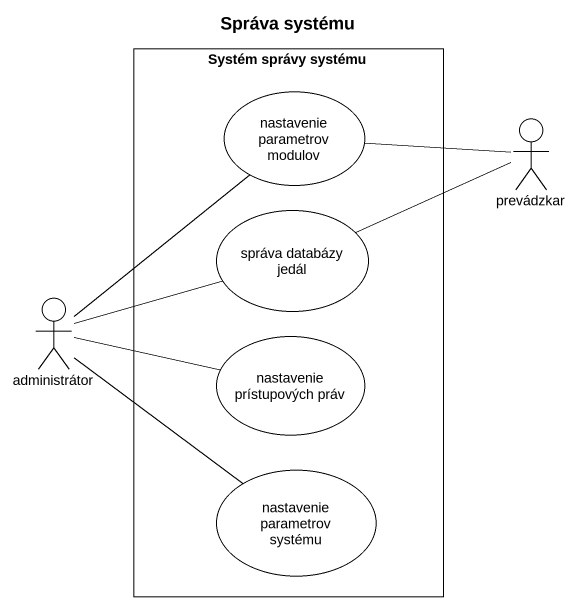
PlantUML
@startuml
title Správa systému
rectangle "Systém správy systému" as Systém_správy_systému {
  usecase "nastavenie parametrov modulov" as nastavenie_parametrov
  usecase "správa databázy jedál" as správa_databázy_jedál
  usecase "nastavenie prístupových práv" as nastavenie_prístupových_práv
  usecase "nastavenie parametrov systému" as nastavenie_parametrov_2
}
actor prevádzkar
actor administrátor
prevádzkar -left- nastavenie_parametrov
prevádzkar -left- správa_databázy_jedál
administrátor -up- nastavenie_parametrov
administrátor -right- správa_databázy_jedál
administrátor -right- nastavenie_prístupových_práv
administrátor -- nastavenie_parametrov_2
@enduml
